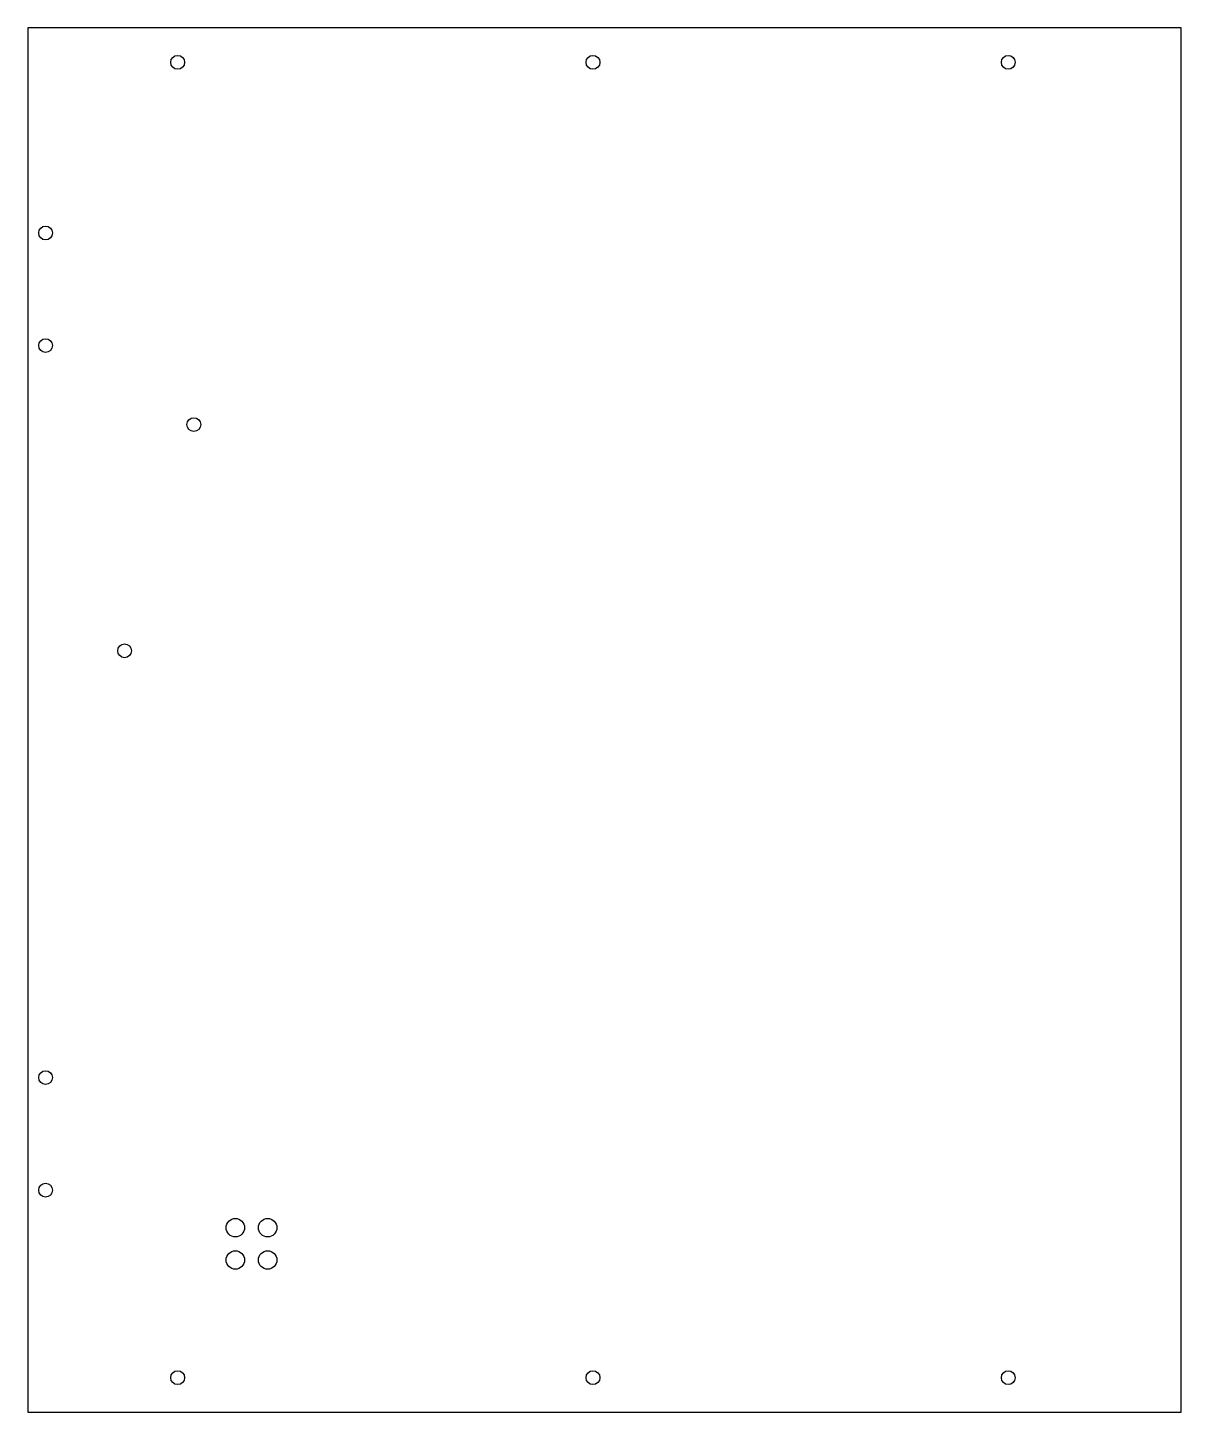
# Model space of a CAD drawing. Header units: millimetres. Extents: x 5 to 255, y 5 to 305.
import ezdxf

# ---------------------------------------------------------------- set-up
doc = ezdxf.new("R2010")
doc.units = ezdxf.units.MM
doc.layers.get('0').update_dxf_attribs({"linetype": 'CONTINUOUS'})

msp = doc.modelspace()

# ---------------------------------------------------------------- linework, layer by layer
msp.add_lwpolyline([(5, 5), (255, 5), (255, 305), (5, 305)], close=True)
for centre, radius in [((37.5, 297.5), 1.5), ((127.5, 297.5), 1.5), ((217.5, 297.5), 1.5), ((8.88, 260.52), 1.5), ((8.88, 236.12), 1.5), ((41.01, 219), 1.5), ((26, 170), 1.5), ((8.88, 77.52), 1.5), ((8.88, 53.12), 1.5), ((50, 45), 2), ((57, 45), 2), ((50, 38), 2), ((57, 38), 2), ((37.5, 12.5), 1.5), ((127.5, 12.5), 1.5), ((217.5, 12.5), 1.5)]:
    msp.add_circle(centre, radius)

doc.saveas('drawing.dxf')
